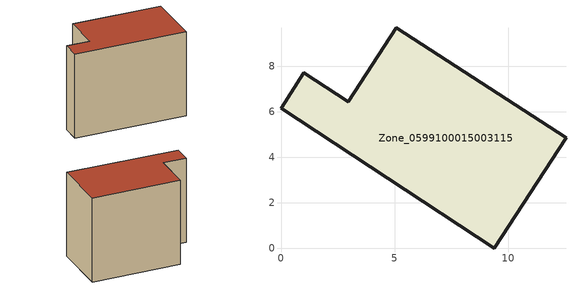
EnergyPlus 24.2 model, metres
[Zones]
Zone_0599100015003115
 floor ground (C_G): 9.38,0 0,6.17 1.01,7.73 2.95,6.44 5.06,9.71 12.54,4.86 z0.84
 wall outside (C_F): 0,6.17 9.38,0 12.54,4.86 5.06,9.71 2.95,6.44 1.01,7.73 0,6.17 z0.84:9.51
 roof outside (C_R): 1.01,7.73 0,6.17 9.38,0 12.54,4.86 5.06,9.71 2.95,6.44 z9.51
[BUILDING]
Pand.0599100015003115: North Axis=0; Terrain=City; Loads Convergence Tolerance Value=0.04; Temperature Convergence Tolerance Value=0.4; Solar Distribution=FullExterior; Maximum Number of Warmup Days=25; Minimum Number of Warmup Days=1
[Site:Location]
Rotterdam.The.Hague.AP_ZH_NLD Design_Conditions: Latitude=51.96; Longitude=4.45; Time Zone=1; Elevation=-4.5
[SITE:GROUNDTEMPERATURE:BUILDINGSURFACE]
18, 18, 18, 18, 18, 18, 18, 18, 18, 18, 18, 18
[MATERIAL] Thermal Absorptance=0.9; Solar Absorptance=0.7; Visible Absorptance=0.7
Name | Roughness | Thickness | Conductivity | Density | Specific Heat
G.TI.1975-1991 | MediumSmooth | 0.15 | 0.288461 | 540 | 1210
F.TI.1975-1991 | Rough | 0.3 | 0.230769 | 1920 | 840
R.TI.1975-1991 | MediumRough | 0.2 | 0.153846 | 1500 | 1000
[CONSTRUCTION]
C_G: G.TI.1975-1991
C_F: F.TI.1975-1991
C_R: R.TI.1975-1991
[ZONE]
Zone_0599100015003115: Type=1; Multiplier=1; Ceiling Height=Autocalculate; Volume=Autocalculate; Floor Area=autocalculate; Part of Total Floor Area=Yes
[ZONEINFILTRATION:DESIGNFLOWRATE]
Infil_Zone_0599100015003115: Zone or ZoneList or Space or SpaceList=Zone_0599100015003115; Schedule=AlwaysOn; Design Flow Rate Calculation Method=Flow/Area; Flow Rate per Floor Area=0.003; Constant Term Coefficient=1; Temperature Term Coefficient=0; Velocity Term Coefficient=0; Velocity Squared Term Coefficient=0
[HVACTEMPLATE:ZONE:IDEALLOADSAIRSYSTEM]
Zone_0599100015003115: Maximum Heating Supply Air Temperature=50; Minimum Cooling Supply Air Temperature=13; Maximum Heating Supply Air Humidity Ratio=0.0156; Minimum Cooling Supply Air Humidity Ratio=0.0077; Heating Limit=NoLimit; Cooling Limit=NoLimit; Dehumidification Control Type=ConstantSensibleHeatRatio; Cooling Sensible Heat Ratio=0.7; Dehumidification Setpoint=60; Humidification Control Type=None; Humidification Setpoint=30; Outdoor Air Method=None; Outdoor Air Flow Rate per Person=0.00944; Outdoor Air Flow Rate per Zone Floor Area=0; Outdoor Air Flow Rate per Zone=0; Demand Controlled Ventilation Type=None; Outdoor Air Economizer Type=NoEconomizer; Heat Recovery Type=None; Sensible Heat Recovery Effectiveness=0.7; Latent Heat Recovery Effectiveness=0.65
[ZONECONTROL:THERMOSTAT]
ThermostatControl_Zone_0599100015003115: Zone or ZoneList=Zone_0599100015003115; Control Type Schedule=DualSetpointControlType; Control 1=Thermostat_Zone_0599100015003115; Temperature Difference Between Cutout And Setpoint=0
[THERMOSTATSETPOINT:DUALSETPOINT]
Thermostat_Zone_0599100015003115: Heating Setpoint Temperature Schedule=HeatingSetpoint_Zone_0599100015003115; Cooling Setpoint Temperature Schedule=CoolingSetpoint_Zone_0599100015003115
[SCHEDULE:COMPACT]
HeatingSetpoint_Zone_0599100015003115: Through: 12/31, For: AllDays, Until: 24:00, 21
CoolingSetpoint_Zone_0599100015003115: Through: 12/31, For: AllDays, Until: 24:00, 24
DualSetpointControlType: Through: 12/31, For: AllDays, Until: 24:00, 4
AlwaysOn: Through: 12/31, For: AllDays, Until: 24:00, 1
